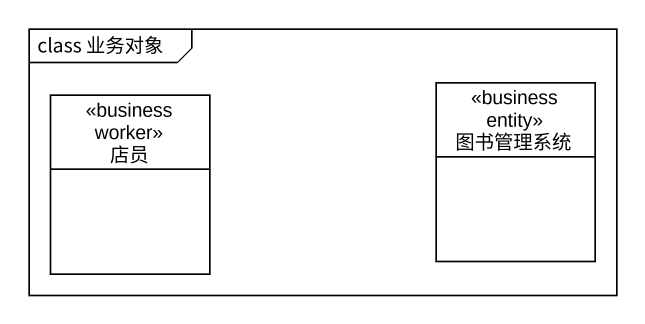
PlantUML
@startuml
mainframe class 业务对象
hide circle
hide empty members
class 店员 <<business worker>>
class 图书管理系统 <<business entity>>
@enduml
